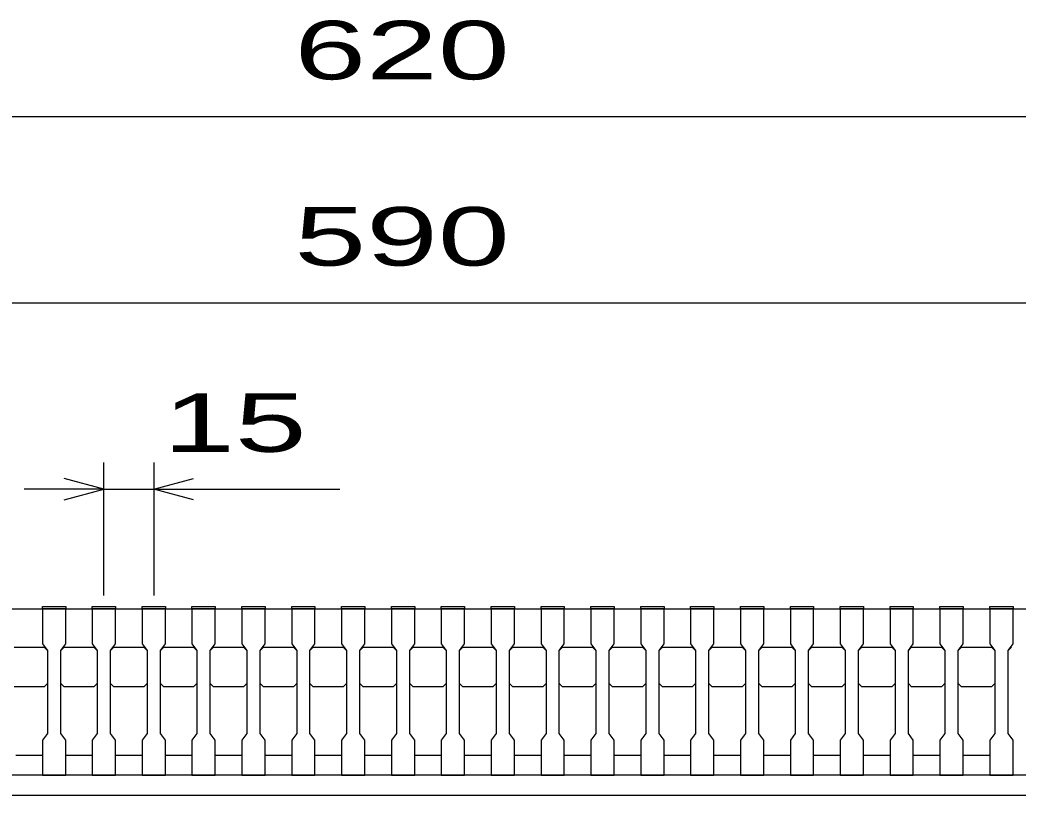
# Model space of a CAD drawing. Units: millimetres, scale not verified. Extents: x -1456 to 1389, y -1026 to 839.
# Drawn here: x -854.8 to -554.5, y -589 to -355.9 of the extents above; entities that cross this region are included whole.
import ezdxf
from ezdxf.enums import TextEntityAlignment as Align

# ---------------------------------------------------------------- set-up
doc = ezdxf.new("R2010")
doc.units = ezdxf.units.MM
doc.header["$LTSCALE"] = 8
for name, color, linetype, lineweight in [('16', 3, 'Continuous', 25), ('19', 6, 'Continuous', 25), ('22', 4, 'Continuous', 25)]:
    doc.layers.add(name, color=color, linetype=linetype, lineweight=lineweight)
doc.styles.add('ベクトル', font='')
doc.styles.get('ベクトル').set_extended_font_data('ベクトル')

msp = doc.modelspace()

# ---------------------------------------------------------------- linework, layer by layer
at = {"layer": '16'}
for p, q in [((-1028, -533), (-438, -533)), ((-848, -533), (-848, -532.3)), ((-848, -532.3), (-841, -532.3)), ((-848, -533), (-848, -543.5)), ((-841, -533), (-848, -533)), ((-841, -532.3), (-841, -533)), ((-841, -543.5), (-841, -533)), ((-833, -533), (-833, -532.3)), ((-833, -532.3), (-826, -532.3)), ((-833, -533), (-833, -543.5)), ((-826, -533), (-833, -533)), ((-826, -532.3), (-826, -533)), ((-826, -543.5), (-826, -533)), ((-818, -533), (-818, -532.3)), ((-818, -532.3), (-811, -532.3)), ((-818, -533), (-818, -543.5)), ((-811, -533), (-818, -533)), ((-811, -532.3), (-811, -533)), ((-811, -543.5), (-811, -533)), ((-803, -533), (-803, -532.3)), ((-803, -532.3), (-796, -532.3)), ((-803, -533), (-803, -543.5)), ((-796, -533), (-803, -533)), ((-796, -532.3), (-796, -533)), ((-796, -543.5), (-796, -533)), ((-788, -533), (-788, -532.3)), ((-788, -532.3), (-781, -532.3)), ((-788, -533), (-788, -543.5)), ((-781, -533), (-788, -533)), ((-781, -532.3), (-781, -533)), ((-781, -543.5), (-781, -533)), ((-773, -533), (-773, -532.3)), ((-773, -532.3), (-766, -532.3)), ((-773, -533), (-773, -543.5)), ((-766, -533), (-773, -533)), ((-766, -532.3), (-766, -533)), ((-766, -543.5), (-766, -533)), ((-758, -533), (-758, -532.3)), ((-758, -532.3), (-751, -532.3)), ((-758, -533), (-758, -543.5)), ((-751, -533), (-758, -533)), ((-751, -532.3), (-751, -533)), ((-751, -543.5), (-751, -533)), ((-743, -533), (-743, -532.3)), ((-743, -532.3), (-736, -532.3)), ((-743, -533), (-743, -543.5)), ((-736, -533), (-743, -533)), ((-736, -532.3), (-736, -533)), ((-736, -543.5), (-736, -533)), ((-728, -533), (-728, -532.3)), ((-728, -532.3), (-721, -532.3)), ((-728, -533), (-728, -543.5)), ((-721, -533), (-728, -533)), ((-721, -532.3), (-721, -533)), ((-721, -543.5), (-721, -533)), ((-713, -533), (-713, -532.3)), ((-713, -532.3), (-706, -532.3)), ((-713, -533), (-713, -543.5)), ((-706, -533), (-713, -533)), ((-706, -532.3), (-706, -533)), ((-706, -543.5), (-706, -533)), ((-698, -533), (-698, -532.3)), ((-698, -532.3), (-691, -532.3)), ((-698, -533), (-698, -543.5)), ((-691, -533), (-698, -533)), ((-691, -532.3), (-691, -533)), ((-691, -543.5), (-691, -533)), ((-683, -533), (-683, -532.3)), ((-683, -532.3), (-676, -532.3)), ((-683, -533), (-683, -543.5)), ((-676, -533), (-683, -533)), ((-676, -532.3), (-676, -533)), ((-676, -543.5), (-676, -533)), ((-668, -533), (-668, -532.3)), ((-668, -532.3), (-661, -532.3)), ((-668, -533), (-668, -543.5)), ((-661, -533), (-668, -533)), ((-661, -532.3), (-661, -533)), ((-661, -543.5), (-661, -533)), ((-653, -533), (-653, -532.3)), ((-653, -532.3), (-646, -532.3)), ((-653, -533), (-653, -543.5)), ((-646, -533), (-653, -533)), ((-646, -532.3), (-646, -533)), ((-646, -543.5), (-646, -533)), ((-638, -533), (-638, -532.3)), ((-638, -532.3), (-631, -532.3)), ((-638, -533), (-638, -543.5)), ((-631, -533), (-638, -533)), ((-631, -532.3), (-631, -533)), ((-631, -543.5), (-631, -533)), ((-623, -533), (-623, -532.3)), ((-623, -532.3), (-616, -532.3)), ((-623, -533), (-623, -543.5)), ((-616, -533), (-623, -533)), ((-616, -532.3), (-616, -533)), ((-616, -543.5), (-616, -533)), ((-608, -533), (-608, -532.3)), ((-608, -532.3), (-601, -532.3)), ((-608, -533), (-608, -543.5)), ((-601, -533), (-608, -533)), ((-601, -532.3), (-601, -533)), ((-601, -543.5), (-601, -533)), ((-593, -533), (-593, -532.3)), ((-593, -532.3), (-586, -532.3)), ((-593, -533), (-593, -543.5)), ((-586, -533), (-593, -533)), ((-586, -532.3), (-586, -533)), ((-586, -543.5), (-586, -533)), ((-578, -533), (-578, -532.3)), ((-578, -532.3), (-571, -532.3)), ((-578, -533), (-578, -543.5)), ((-571, -533), (-578, -533)), ((-571, -532.3), (-571, -533)), ((-571, -543.5), (-571, -533)), ((-563, -533), (-563, -532.3)), ((-563, -532.3), (-556, -532.3)), ((-563, -533), (-563, -543.5)), ((-556, -533), (-563, -533)), ((-556, -532.3), (-556, -533)), ((-556, -543.5), (-556, -533)), ((-856.5, -544.5), (-847.5, -544.5)), ((-848, -543.5), (-846.5, -545.5)), ((-847.5, -544.5), (-846.5, -545.5)), ((-846.5, -545.5), (-846.5, -570.5)), ((-842.5, -545.5), (-841, -543.5)), ((-842.5, -545.5), (-841.5, -544.5)), ((-842.5, -570.5), (-842.5, -545.5)), ((-841.5, -544.5), (-832.5, -544.5)), ((-833, -543.5), (-831.5, -545.5)), ((-832.5, -544.5), (-831.5, -545.5)), ((-831.5, -545.5), (-831.5, -570.5)), ((-827.5, -545.5), (-826, -543.5)), ((-827.5, -545.5), (-826.5, -544.5)), ((-827.5, -570.5), (-827.5, -545.5)), ((-826.5, -544.5), (-817.5, -544.5)), ((-818, -543.5), (-816.5, -545.5)), ((-817.5, -544.5), (-816.5, -545.5)), ((-816.5, -545.5), (-816.5, -570.5)), ((-812.5, -545.5), (-811, -543.5)), ((-812.5, -545.5), (-811.5, -544.5)), ((-812.5, -570.5), (-812.5, -545.5)), ((-811.5, -544.5), (-802.5, -544.5)), ((-803, -543.5), (-801.5, -545.5)), ((-802.5, -544.5), (-801.5, -545.5)), ((-801.5, -545.5), (-801.5, -570.5)), ((-797.5, -545.5), (-796, -543.5)), ((-797.5, -545.5), (-796.5, -544.5)), ((-797.5, -570.5), (-797.5, -545.5)), ((-796.5, -544.5), (-787.5, -544.5)), ((-788, -543.5), (-786.5, -545.5)), ((-787.5, -544.5), (-786.5, -545.5)), ((-786.5, -545.5), (-786.5, -570.5)), ((-782.5, -545.5), (-781, -543.5)), ((-782.5, -545.5), (-781.5, -544.5)), ((-782.5, -570.5), (-782.5, -545.5)), ((-781.5, -544.5), (-772.5, -544.5)), ((-773, -543.5), (-771.5, -545.5)), ((-772.5, -544.5), (-771.5, -545.5)), ((-771.5, -545.5), (-771.5, -570.5)), ((-767.5, -545.5), (-766, -543.5)), ((-767.5, -545.5), (-766.5, -544.5)), ((-767.5, -570.5), (-767.5, -545.5)), ((-766.5, -544.5), (-757.5, -544.5)), ((-758, -543.5), (-756.5, -545.5)), ((-757.5, -544.5), (-756.5, -545.5)), ((-756.5, -545.5), (-756.5, -570.5)), ((-752.5, -545.5), (-751, -543.5)), ((-752.5, -545.5), (-751.5, -544.5)), ((-752.5, -570.5), (-752.5, -545.5)), ((-751.5, -544.5), (-742.5, -544.5)), ((-743, -543.5), (-741.5, -545.5)), ((-742.5, -544.5), (-741.5, -545.5)), ((-741.5, -545.5), (-741.5, -570.5)), ((-737.5, -545.5), (-736, -543.5)), ((-737.5, -545.5), (-736.5, -544.5)), ((-737.5, -570.5), (-737.5, -545.5)), ((-736.5, -544.5), (-727.5, -544.5)), ((-728, -543.5), (-726.5, -545.5)), ((-727.5, -544.5), (-726.5, -545.5)), ((-726.5, -545.5), (-726.5, -570.5)), ((-722.5, -545.5), (-721, -543.5)), ((-722.5, -545.5), (-721.5, -544.5)), ((-722.5, -570.5), (-722.5, -545.5)), ((-721.5, -544.5), (-712.5, -544.5)), ((-713, -543.5), (-711.5, -545.5)), ((-712.5, -544.5), (-711.5, -545.5)), ((-711.5, -545.5), (-711.5, -570.5)), ((-707.5, -545.5), (-706, -543.5)), ((-707.5, -545.5), (-706.5, -544.5)), ((-707.5, -570.5), (-707.5, -545.5)), ((-706.5, -544.5), (-697.5, -544.5)), ((-698, -543.5), (-696.5, -545.5)), ((-697.5, -544.5), (-696.5, -545.5)), ((-696.5, -545.5), (-696.5, -570.5)), ((-692.5, -545.5), (-691, -543.5)), ((-692.5, -545.5), (-691.5, -544.5)), ((-692.5, -570.5), (-692.5, -545.5)), ((-691.5, -544.5), (-682.5, -544.5)), ((-683, -543.5), (-681.5, -545.5)), ((-682.5, -544.5), (-681.5, -545.5)), ((-681.5, -545.5), (-681.5, -570.5)), ((-677.5, -545.5), (-676, -543.5)), ((-677.5, -545.5), (-676.5, -544.5)), ((-677.5, -570.5), (-677.5, -545.5)), ((-676.5, -544.5), (-667.5, -544.5)), ((-668, -543.5), (-666.5, -545.5)), ((-667.5, -544.5), (-666.5, -545.5)), ((-666.5, -545.5), (-666.5, -570.5)), ((-662.5, -545.5), (-661, -543.5)), ((-662.5, -545.5), (-661.5, -544.5)), ((-662.5, -570.5), (-662.5, -545.5)), ((-661.5, -544.5), (-652.5, -544.5)), ((-653, -543.5), (-651.5, -545.5)), ((-652.5, -544.5), (-651.5, -545.5)), ((-651.5, -545.5), (-651.5, -570.5)), ((-647.5, -545.5), (-646, -543.5)), ((-647.5, -545.5), (-646.5, -544.5)), ((-647.5, -570.5), (-647.5, -545.5)), ((-646.5, -544.5), (-637.5, -544.5)), ((-638, -543.5), (-636.5, -545.5)), ((-637.5, -544.5), (-636.5, -545.5)), ((-636.5, -545.5), (-636.5, -570.5)), ((-632.5, -545.5), (-631, -543.5)), ((-632.5, -545.5), (-631.5, -544.5)), ((-632.5, -570.5), (-632.5, -545.5)), ((-631.5, -544.5), (-622.5, -544.5)), ((-623, -543.5), (-621.5, -545.5)), ((-622.5, -544.5), (-621.5, -545.5)), ((-621.5, -545.5), (-621.5, -570.5)), ((-617.5, -545.5), (-616, -543.5)), ((-617.5, -545.5), (-616.5, -544.5)), ((-617.5, -570.5), (-617.5, -545.5)), ((-616.5, -544.5), (-607.5, -544.5)), ((-608, -543.5), (-606.5, -545.5)), ((-607.5, -544.5), (-606.5, -545.5)), ((-606.5, -545.5), (-606.5, -570.5)), ((-602.5, -545.5), (-601, -543.5)), ((-602.5, -545.5), (-601.5, -544.5)), ((-602.5, -570.5), (-602.5, -545.5)), ((-601.5, -544.5), (-592.5, -544.5)), ((-593, -543.5), (-591.5, -545.5)), ((-592.5, -544.5), (-591.5, -545.5)), ((-591.5, -545.5), (-591.5, -570.5)), ((-587.5, -545.5), (-586, -543.5)), ((-587.5, -545.5), (-586.5, -544.5)), ((-587.5, -570.5), (-587.5, -545.5)), ((-586.5, -544.5), (-577.5, -544.5)), ((-578, -543.5), (-576.5, -545.5)), ((-577.5, -544.5), (-576.5, -545.5)), ((-576.5, -545.5), (-576.5, -570.5)), ((-572.5, -545.5), (-571, -543.5)), ((-572.5, -545.5), (-571.5, -544.5)), ((-572.5, -570.5), (-572.5, -545.5)), ((-571.5, -544.5), (-562.5, -544.5)), ((-563, -543.5), (-561.5, -545.5)), ((-562.5, -544.5), (-561.5, -545.5)), ((-561.5, -545.5), (-561.5, -570.5)), ((-557.5, -545.5), (-556, -543.5)), ((-557.5, -545.5), (-556.5, -544.5)), ((-557.5, -570.5), (-557.5, -545.5)), ((-847.5, -556.5), (-856.5, -556.5)), ((-846.5, -555.5), (-847.5, -556.5)), ((-841.5, -556.5), (-842.5, -555.5)), ((-832.5, -556.5), (-841.5, -556.5)), ((-831.5, -555.5), (-832.5, -556.5)), ((-826.5, -556.5), (-827.5, -555.5)), ((-817.5, -556.5), (-826.5, -556.5)), ((-816.5, -555.5), (-817.5, -556.5)), ((-811.5, -556.5), (-812.5, -555.5)), ((-802.5, -556.5), (-811.5, -556.5)), ((-801.5, -555.5), (-802.5, -556.5)), ((-796.5, -556.5), (-797.5, -555.5)), ((-787.5, -556.5), (-796.5, -556.5)), ((-786.5, -555.5), (-787.5, -556.5)), ((-781.5, -556.5), (-782.5, -555.5)), ((-772.5, -556.5), (-781.5, -556.5)), ((-771.5, -555.5), (-772.5, -556.5)), ((-766.5, -556.5), (-767.5, -555.5)), ((-757.5, -556.5), (-766.5, -556.5)), ((-756.5, -555.5), (-757.5, -556.5)), ((-751.5, -556.5), (-752.5, -555.5)), ((-742.5, -556.5), (-751.5, -556.5)), ((-741.5, -555.5), (-742.5, -556.5)), ((-736.5, -556.5), (-737.5, -555.5)), ((-727.5, -556.5), (-736.5, -556.5)), ((-726.5, -555.5), (-727.5, -556.5)), ((-721.5, -556.5), (-722.5, -555.5)), ((-712.5, -556.5), (-721.5, -556.5)), ((-711.5, -555.5), (-712.5, -556.5)), ((-706.5, -556.5), (-707.5, -555.5)), ((-697.5, -556.5), (-706.5, -556.5)), ((-696.5, -555.5), (-697.5, -556.5)), ((-691.5, -556.5), (-692.5, -555.5)), ((-682.5, -556.5), (-691.5, -556.5)), ((-681.5, -555.5), (-682.5, -556.5)), ((-676.5, -556.5), (-677.5, -555.5)), ((-667.5, -556.5), (-676.5, -556.5)), ((-666.5, -555.5), (-667.5, -556.5)), ((-661.5, -556.5), (-662.5, -555.5)), ((-652.5, -556.5), (-661.5, -556.5)), ((-651.5, -555.5), (-652.5, -556.5)), ((-646.5, -556.5), (-647.5, -555.5)), ((-637.5, -556.5), (-646.5, -556.5)), ((-636.5, -555.5), (-637.5, -556.5)), ((-631.5, -556.5), (-632.5, -555.5)), ((-622.5, -556.5), (-631.5, -556.5)), ((-621.5, -555.5), (-622.5, -556.5)), ((-616.5, -556.5), (-617.5, -555.5)), ((-607.5, -556.5), (-616.5, -556.5)), ((-606.5, -555.5), (-607.5, -556.5)), ((-601.5, -556.5), (-602.5, -555.5)), ((-592.5, -556.5), (-601.5, -556.5)), ((-591.5, -555.5), (-592.5, -556.5)), ((-586.5, -556.5), (-587.5, -555.5)), ((-577.5, -556.5), (-586.5, -556.5)), ((-576.5, -555.5), (-577.5, -556.5)), ((-571.5, -556.5), (-572.5, -555.5)), ((-562.5, -556.5), (-571.5, -556.5)), ((-561.5, -555.5), (-562.5, -556.5)), ((-846.5, -570.5), (-848, -572.5)), ((-848, -572.5), (-848, -583)), ((-841, -572.5), (-842.5, -570.5)), ((-841, -583), (-841, -572.5)), ((-831.5, -570.5), (-833, -572.5)), ((-833, -572.5), (-833, -583)), ((-826, -572.5), (-827.5, -570.5)), ((-826, -583), (-826, -572.5)), ((-816.5, -570.5), (-818, -572.5)), ((-818, -572.5), (-818, -583)), ((-811, -572.5), (-812.5, -570.5)), ((-811, -583), (-811, -572.5)), ((-801.5, -570.5), (-803, -572.5)), ((-803, -572.5), (-803, -583)), ((-796, -572.5), (-797.5, -570.5)), ((-796, -583), (-796, -572.5)), ((-786.5, -570.5), (-788, -572.5)), ((-788, -572.5), (-788, -583)), ((-781, -572.5), (-782.5, -570.5)), ((-781, -583), (-781, -572.5)), ((-771.5, -570.5), (-773, -572.5)), ((-773, -572.5), (-773, -583)), ((-766, -572.5), (-767.5, -570.5)), ((-766, -583), (-766, -572.5)), ((-756.5, -570.5), (-758, -572.5)), ((-758, -572.5), (-758, -583)), ((-751, -572.5), (-752.5, -570.5)), ((-751, -583), (-751, -572.5)), ((-741.5, -570.5), (-743, -572.5)), ((-743, -572.5), (-743, -583)), ((-736, -572.5), (-737.5, -570.5)), ((-736, -583), (-736, -572.5)), ((-726.5, -570.5), (-728, -572.5)), ((-728, -572.5), (-728, -583)), ((-721, -572.5), (-722.5, -570.5)), ((-721, -583), (-721, -572.5)), ((-711.5, -570.5), (-713, -572.5)), ((-713, -572.5), (-713, -583)), ((-706, -572.5), (-707.5, -570.5)), ((-706, -583), (-706, -572.5)), ((-696.5, -570.5), (-698, -572.5)), ((-698, -572.5), (-698, -583)), ((-691, -572.5), (-692.5, -570.5)), ((-691, -583), (-691, -572.5)), ((-681.5, -570.5), (-683, -572.5)), ((-683, -572.5), (-683, -583)), ((-676, -572.5), (-677.5, -570.5)), ((-676, -583), (-676, -572.5)), ((-666.5, -570.5), (-668, -572.5)), ((-668, -572.5), (-668, -583)), ((-661, -572.5), (-662.5, -570.5)), ((-661, -583), (-661, -572.5)), ((-651.5, -570.5), (-653, -572.5)), ((-653, -572.5), (-653, -583)), ((-646, -572.5), (-647.5, -570.5)), ((-646, -583), (-646, -572.5)), ((-636.5, -570.5), (-638, -572.5)), ((-638, -572.5), (-638, -583)), ((-631, -572.5), (-632.5, -570.5)), ((-631, -583), (-631, -572.5)), ((-621.5, -570.5), (-623, -572.5)), ((-623, -572.5), (-623, -583)), ((-616, -572.5), (-617.5, -570.5)), ((-616, -583), (-616, -572.5)), ((-606.5, -570.5), (-608, -572.5)), ((-608, -572.5), (-608, -583)), ((-601, -572.5), (-602.5, -570.5)), ((-601, -583), (-601, -572.5)), ((-591.5, -570.5), (-593, -572.5)), ((-593, -572.5), (-593, -583)), ((-586, -572.5), (-587.5, -570.5)), ((-586, -583), (-586, -572.5)), ((-576.5, -570.5), (-578, -572.5)), ((-578, -572.5), (-578, -583)), ((-571, -572.5), (-572.5, -570.5)), ((-571, -583), (-571, -572.5)), ((-561.5, -570.5), (-563, -572.5)), ((-563, -572.5), (-563, -583)), ((-556, -572.5), (-557.5, -570.5)), ((-556, -583), (-556, -572.5)), ((-856, -577), (-848, -577)), ((-841, -577), (-833, -577)), ((-826, -577), (-818, -577)), ((-811, -577), (-803, -577)), ((-796, -577), (-788, -577)), ((-781, -577), (-773, -577)), ((-766, -577), (-758, -577)), ((-751, -577), (-743, -577)), ((-736, -577), (-728, -577)), ((-721, -577), (-713, -577)), ((-706, -577), (-698, -577)), ((-691, -577), (-683, -577)), ((-676, -577), (-668, -577)), ((-661, -577), (-653, -577)), ((-646, -577), (-638, -577)), ((-631, -577), (-623, -577)), ((-616, -577), (-608, -577)), ((-601, -577), (-593, -577)), ((-586, -577), (-578, -577)), ((-571, -577), (-563, -577)), ((-848, -583), (-841, -583)), ((-833, -583), (-826, -583)), ((-818, -583), (-811, -583)), ((-803, -583), (-796, -583)), ((-788, -583), (-781, -583)), ((-773, -583), (-766, -583)), ((-758, -583), (-751, -583)), ((-743, -583), (-736, -583)), ((-728, -583), (-721, -583)), ((-713, -583), (-706, -583)), ((-698, -583), (-691, -583)), ((-683, -583), (-676, -583)), ((-668, -583), (-661, -583)), ((-653, -583), (-646, -583)), ((-638, -583), (-631, -583)), ((-623, -583), (-616, -583)), ((-608, -583), (-601, -583)), ((-593, -583), (-586, -583)), ((-578, -583), (-571, -583)), ((-563, -583), (-556, -583))]:
    msp.add_line(p, q, dxfattribs=at)
at = {"layer": '19'}
for p, q in [((-543, -583), (-1037, -583)), ((-1042, -589), (-543, -589))]:
    msp.add_line(p, q, dxfattribs=at)
at = {"layer": '22'}
for p, q in [((-1043, -385), (-423, -385)), ((-1028, -441), (-438, -441)), ((-829.5, -529), (-829.5, -489)), ((-814.5, -489), (-814.5, -529)), ((-829.5, -497), (-841.5, -493.8)), ((-814.5, -497), (-802.5, -493.8)), ((-829.5, -497), (-853.5, -497)), ((-841.5, -500.2), (-829.5, -497)), ((-829.5, -497), (-814.5, -497)), ((-802.5, -500.2), (-814.5, -497)), ((-814.5, -497), (-758.5, -497))]:
    msp.add_line(p, q, dxfattribs=at)

# ---------------------------------------------------------------- texts
at = {"layer": '22', "color": 2, "style": 'ベクトル', "width": 1.65}
for s, p in [(' 620 ', (-783, -365)), (' 590 ', (-783, -421)), (' 15 ', (-822.5, -477))]:
    msp.add_text(s, height=17.6, dxfattribs=at).set_placement(p, align=Align.MIDDLE_LEFT)

doc.saveas('drawing.dxf')
